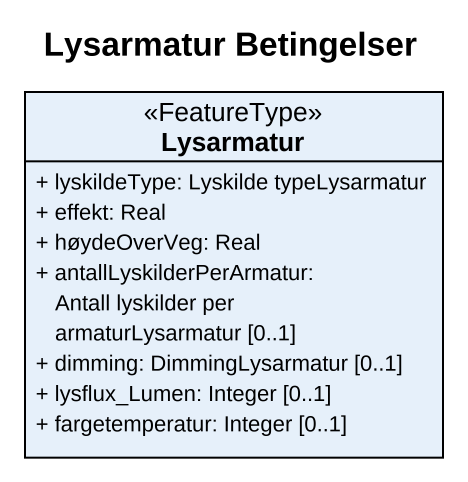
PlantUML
@startuml
title Lysarmatur Betingelser
hide circle
hide empty members
skinparam classAttributeIconSize 0
class Lysarmatur <<FeatureType>> {
  + lyskildeType: Lyskilde typeLysarmatur
  + effekt: Real
  + høydeOverVeg: Real
  + antallLyskilderPerArmatur: Antall lyskilder per armaturLysarmatur [0..1]
  + dimming: DimmingLysarmatur [0..1]
  + lysflux_Lumen: Integer [0..1]
  + fargetemperatur: Integer [0..1]
}
@enduml
